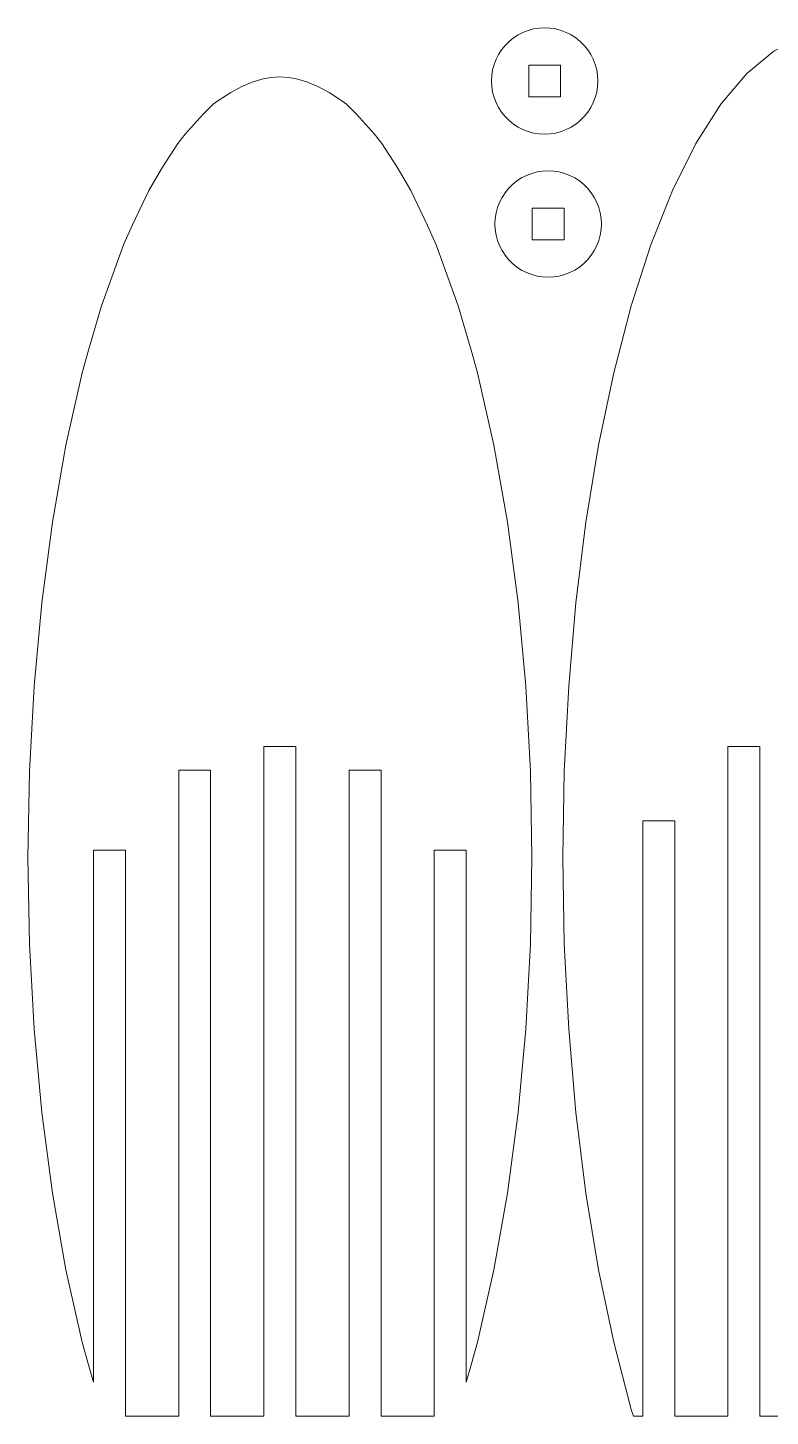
# Model space of a CAD drawing. Header units: centimetres. Extents: x -16.3 to 16.3, y -13.3 to 13.3.
# Drawn here: x -9.5 to -2.53, y -13.27 to -0.22 of the extents above; entities that cross this region are included whole.
import ezdxf

# ---------------------------------------------------------------- set-up
doc = ezdxf.new("R2010")
doc.units = ezdxf.units.CM
doc.header["$MEASUREMENT"] = 0
doc.layers.add('Camada 1', color=7, linetype='Continuous')

msp = doc.modelspace()

# ---------------------------------------------------------------- linework, layer by layer
at = {"layer": 'Camada 1', "lineweight": 5}
for points, knots in [([(-4.14464, -0.72378), (-4.14464, -0.72378), (-4.14739, -0.77602), (-4.14739, -0.77602), (-4.14739, -0.77602), (-4.14739, -0.77602), (-4.15558, -0.82774), (-4.15558, -0.82774), (-4.15558, -0.82774), (-4.15558, -0.82774), (-4.16912, -0.87829), (-4.16912, -0.87829), (-4.16912, -0.87829), (-4.16912, -0.87829), (-4.18789, -0.92715), (-4.18789, -0.92715), (-4.18789, -0.92715), (-4.18789, -0.92715), (-4.21163, -0.97376), (-4.21163, -0.97376), (-4.21163, -0.97376), (-4.21163, -0.97376), (-4.24014, -1.01768), (-4.24014, -1.01768), (-4.24014, -1.01768), (-4.24014, -1.01768), (-4.27309, -1.05835), (-4.27309, -1.05835), (-4.27309, -1.05835), (-4.27309, -1.05835), (-4.31009, -1.09536), (-4.31009, -1.09536), (-4.31009, -1.09536), (-4.31009, -1.09536), (-4.35077, -1.12827), (-4.35077, -1.12827), (-4.35077, -1.12827), (-4.35077, -1.12827), (-4.39465, -1.15678), (-4.39465, -1.15678), (-4.39465, -1.15678), (-4.39465, -1.15678), (-4.44129, -1.18055), (-4.44129, -1.18055), (-4.44129, -1.18055), (-4.44129, -1.18055), (-4.49015, -1.19929), (-4.49015, -1.19929), (-4.49015, -1.19929), (-4.49015, -1.19929), (-4.5407, -1.21283), (-4.5407, -1.21283), (-4.5407, -1.21283), (-4.5407, -1.21283), (-4.59239, -1.22102), (-4.59239, -1.22102), (-4.59239, -1.22102), (-4.59239, -1.22102), (-4.64467, -1.22377), (-4.64467, -1.22377), (-4.64467, -1.22377), (-4.64467, -1.22377), (-4.69691, -1.22102), (-4.69691, -1.22102), (-4.69691, -1.22102), (-4.69691, -1.22102), (-4.7486, -1.21283), (-4.7486, -1.21283), (-4.7486, -1.21283), (-4.7486, -1.21283), (-4.79915, -1.19929), (-4.79915, -1.19929), (-4.79915, -1.19929), (-4.79915, -1.19929), (-4.84801, -1.18055), (-4.84801, -1.18055), (-4.84801, -1.18055), (-4.84801, -1.18055), (-4.89465, -1.15678), (-4.89465, -1.15678), (-4.89465, -1.15678), (-4.89465, -1.15678), (-4.93853, -1.12827), (-4.93853, -1.12827), (-4.93853, -1.12827), (-4.93853, -1.12827), (-4.97921, -1.09536), (-4.97921, -1.09536), (-4.97921, -1.09536), (-4.97921, -1.09536), (-5.01621, -1.05835), (-5.01621, -1.05835), (-5.01621, -1.05835), (-5.01621, -1.05835), (-5.04916, -1.01768), (-5.04916, -1.01768), (-5.04916, -1.01768), (-5.04916, -1.01768), (-5.07767, -0.97376), (-5.07767, -0.97376), (-5.07767, -0.97376), (-5.07767, -0.97376), (-5.10144, -0.92715), (-5.10144, -0.92715), (-5.10144, -0.92715), (-5.10144, -0.92715), (-5.12018, -0.87829), (-5.12018, -0.87829), (-5.12018, -0.87829), (-5.12018, -0.87829), (-5.13372, -0.82774), (-5.13372, -0.82774), (-5.13372, -0.82774), (-5.13372, -0.82774), (-5.14191, -0.77602), (-5.14191, -0.77602), (-5.14191, -0.77602), (-5.14191, -0.77602), (-5.14466, -0.72378), (-5.14466, -0.72378), (-5.14466, -0.72378), (-5.14466, -0.72378), (-5.14191, -0.6715), (-5.14191, -0.6715), (-5.14191, -0.6715), (-5.14191, -0.6715), (-5.13372, -0.61981), (-5.13372, -0.61981), (-5.13372, -0.61981), (-5.13372, -0.61981), (-5.12018, -0.56926), (-5.12018, -0.56926), (-5.12018, -0.56926), (-5.12018, -0.56926), (-5.10144, -0.5204), (-5.10144, -0.5204), (-5.10144, -0.5204), (-5.10144, -0.5204), (-5.07767, -0.47376), (-5.07767, -0.47376), (-5.07767, -0.47376), (-5.07767, -0.47376), (-5.04916, -0.42988), (-5.04916, -0.42988), (-5.04916, -0.42988), (-5.04916, -0.42988), (-5.01621, -0.3892), (-5.01621, -0.3892), (-5.01621, -0.3892), (-5.01621, -0.3892), (-4.97921, -0.3522), (-4.97921, -0.3522), (-4.97921, -0.3522), (-4.97921, -0.3522), (-4.93853, -0.31928), (-4.93853, -0.31928), (-4.93853, -0.31928), (-4.93853, -0.31928), (-4.89465, -0.29074), (-4.89465, -0.29074), (-4.89465, -0.29074), (-4.89465, -0.29074), (-4.84801, -0.267), (-4.84801, -0.267), (-4.84801, -0.267), (-4.84801, -0.267), (-4.79915, -0.24823), (-4.79915, -0.24823), (-4.79915, -0.24823), (-4.79915, -0.24823), (-4.7486, -0.23469), (-4.7486, -0.23469), (-4.7486, -0.23469), (-4.7486, -0.23469), (-4.69691, -0.2265), (-4.69691, -0.2265), (-4.69691, -0.2265), (-4.69691, -0.2265), (-4.64467, -0.22379), (-4.64467, -0.22379), (-4.64467, -0.22379), (-4.64467, -0.22379), (-4.59239, -0.2265), (-4.59239, -0.2265), (-4.59239, -0.2265), (-4.59239, -0.2265), (-4.5407, -0.23469), (-4.5407, -0.23469), (-4.5407, -0.23469), (-4.5407, -0.23469), (-4.49015, -0.24823), (-4.49015, -0.24823), (-4.49015, -0.24823), (-4.49015, -0.24823), (-4.44129, -0.267), (-4.44129, -0.267), (-4.44129, -0.267), (-4.44129, -0.267), (-4.39465, -0.29074), (-4.39465, -0.29074), (-4.39465, -0.29074), (-4.39465, -0.29074), (-4.35077, -0.31928), (-4.35077, -0.31928), (-4.35077, -0.31928), (-4.35077, -0.31928), (-4.31009, -0.3522), (-4.31009, -0.3522), (-4.31009, -0.3522), (-4.31009, -0.3522), (-4.27309, -0.3892), (-4.27309, -0.3892), (-4.27309, -0.3892), (-4.27309, -0.3892), (-4.24014, -0.42988), (-4.24014, -0.42988), (-4.24014, -0.42988), (-4.24014, -0.42988), (-4.21163, -0.47376), (-4.21163, -0.47376), (-4.21163, -0.47376), (-4.21163, -0.47376), (-4.18789, -0.5204), (-4.18789, -0.5204), (-4.18789, -0.5204), (-4.18789, -0.5204), (-4.16912, -0.56926), (-4.16912, -0.56926), (-4.16912, -0.56926), (-4.16912, -0.56926), (-4.15558, -0.61981), (-4.15558, -0.61981), (-4.15558, -0.61981), (-4.15558, -0.61981), (-4.14739, -0.6715), (-4.14739, -0.6715), (-4.14739, -0.6715), (-4.14739, -0.6715), (-4.14464, -0.72378), (-4.14464, -0.72378)], [0, 0, 0, 0, 0.01666667, 0.01666667, 0.01666667, 0.01666667, 0.03333333, 0.03333333, 0.03333333, 0.03333333, 0.05, 0.05, 0.05, 0.05, 0.06666667, 0.06666667, 0.06666667, 0.06666667, 0.08333333, 0.08333333, 0.08333333, 0.08333333, 0.1, 0.1, 0.1, 0.1, 0.11666667, 0.11666667, 0.11666667, 0.11666667, 0.13333333, 0.13333333, 0.13333333, 0.13333333, 0.15, 0.15, 0.15, 0.15, 0.16666667, 0.16666667, 0.16666667, 0.16666667, 0.18333333, 0.18333333, 0.18333333, 0.18333333, 0.2, 0.2, 0.2, 0.2, 0.21666667, 0.21666667, 0.21666667, 0.21666667, 0.23333333, 0.23333333, 0.23333333, 0.23333333, 0.25, 0.25, 0.25, 0.25, 0.26666667, 0.26666667, 0.26666667, 0.26666667, 0.28333333, 0.28333333, 0.28333333, 0.28333333, 0.3, 0.3, 0.3, 0.3, 0.31666667, 0.31666667, 0.31666667, 0.31666667, 0.33333333, 0.33333333, 0.33333333, 0.33333333, 0.35, 0.35, 0.35, 0.35, 0.36666667, 0.36666667, 0.36666667, 0.36666667, 0.38333333, 0.38333333, 0.38333333, 0.38333333, 0.4, 0.4, 0.4, 0.4, 0.41666667, 0.41666667, 0.41666667, 0.41666667, 0.43333333, 0.43333333, 0.43333333, 0.43333333, 0.45, 0.45, 0.45, 0.45, 0.46666667, 0.46666667, 0.46666667, 0.46666667, 0.48333333, 0.48333333, 0.48333333, 0.48333333, 0.5, 0.5, 0.5, 0.5, 0.51666667, 0.51666667, 0.51666667, 0.51666667, 0.53333333, 0.53333333, 0.53333333, 0.53333333, 0.55, 0.55, 0.55, 0.55, 0.56666667, 0.56666667, 0.56666667, 0.56666667, 0.58333333, 0.58333333, 0.58333333, 0.58333333, 0.6, 0.6, 0.6, 0.6, 0.61666667, 0.61666667, 0.61666667, 0.61666667, 0.63333333, 0.63333333, 0.63333333, 0.63333333, 0.65, 0.65, 0.65, 0.65, 0.66666667, 0.66666667, 0.66666667, 0.66666667, 0.68333333, 0.68333333, 0.68333333, 0.68333333, 0.7, 0.7, 0.7, 0.7, 0.71666667, 0.71666667, 0.71666667, 0.71666667, 0.73333333, 0.73333333, 0.73333333, 0.73333333, 0.75, 0.75, 0.75, 0.75, 0.76666667, 0.76666667, 0.76666667, 0.76666667, 0.78333333, 0.78333333, 0.78333333, 0.78333333, 0.8, 0.8, 0.8, 0.8, 0.81666667, 0.81666667, 0.81666667, 0.81666667, 0.83333333, 0.83333333, 0.83333333, 0.83333333, 0.85, 0.85, 0.85, 0.85, 0.86666667, 0.86666667, 0.86666667, 0.86666667, 0.88333333, 0.88333333, 0.88333333, 0.88333333, 0.9, 0.9, 0.9, 0.9, 0.91666667, 0.91666667, 0.91666667, 0.91666667, 0.93333333, 0.93333333, 0.93333333, 0.93333333, 0.95, 0.95, 0.95, 0.95, 0.96666667, 0.96666667, 0.96666667, 0.96666667, 0.98333333, 0.98333333, 0.98333333, 0.98333333, 1, 1, 1, 1]), ([(0.45301, -10.39437), (0.45301, -10.39437), (0.40394, -10.41765), (0.40394, -10.41765), (0.40394, -10.41765), (0.40394, -10.41765), (0.31017, -11.175), (0.31017, -11.175), (0.31017, -11.175), (0.31017, -11.175), (0.19135, -11.89777), (0.19135, -11.89777), (0.19135, -11.89777), (0.19135, -11.89777), (0.04883, -12.57813), (0.04883, -12.57813), (0.04883, -12.57813), (0.04883, -12.57813), (-0.11585, -13.20855), (-0.11585, -13.20855), (-0.11585, -13.20855), (-0.11585, -13.20855), (-0.13656, -13.27279), (-0.13656, -13.27279), (-0.13656, -13.27279), (-0.13656, -13.27279), (-0.22369, -13.27279), (-0.22369, -13.27279), (-0.22369, -13.27279), (-0.22369, -13.27279), (-0.22369, -7.67668), (-0.22369, -7.67668), (-0.22369, -7.67668), (-0.22369, -7.67668), (-0.52369, -7.67668), (-0.52369, -7.67668), (-0.52369, -7.67668), (-0.52369, -7.67668), (-0.52369, -13.27279), (-0.52369, -13.27279), (-0.52369, -13.27279), (-0.52369, -13.27279), (-1.02369, -13.27279), (-1.02369, -13.27279), (-1.02369, -13.27279), (-1.02369, -13.27279), (-1.02369, -6.97877), (-1.02369, -6.97877), (-1.02369, -6.97877), (-1.02369, -6.97877), (-1.32369, -6.97877), (-1.32369, -6.97877), (-1.32369, -6.97877), (-1.32369, -6.97877), (-1.32369, -13.27279), (-1.32369, -13.27279), (-1.32369, -13.27279), (-1.32369, -13.27279), (-1.82372, -13.27279), (-1.82372, -13.27279), (-1.82372, -13.27279), (-1.82372, -13.27279), (-1.82372, -6.79402), (-1.82372, -6.79402), (-1.82372, -6.79402), (-1.82372, -6.79402), (-2.12368, -6.79402), (-2.12368, -6.79402), (-2.12368, -6.79402), (-2.12368, -6.79402), (-2.12368, -13.27279), (-2.12368, -13.27279), (-2.12368, -13.27279), (-2.12368, -13.27279), (-2.62371, -13.27279), (-2.62371, -13.27279), (-2.62371, -13.27279), (-2.62371, -13.27279), (-2.62371, -6.97877), (-2.62371, -6.97877), (-2.62371, -6.97877), (-2.62371, -6.97877), (-2.92371, -6.97877), (-2.92371, -6.97877), (-2.92371, -6.97877), (-2.92371, -6.97877), (-2.92371, -13.27279), (-2.92371, -13.27279), (-2.92371, -13.27279), (-2.92371, -13.27279), (-3.4237, -13.27279), (-3.4237, -13.27279), (-3.4237, -13.27279), (-3.4237, -13.27279), (-3.4237, -7.67668), (-3.4237, -7.67668), (-3.4237, -7.67668), (-3.4237, -7.67668), (-3.72371, -7.67668), (-3.72371, -7.67668), (-3.72371, -7.67668), (-3.72371, -7.67668), (-3.72371, -13.27279), (-3.72371, -13.27279), (-3.72371, -13.27279), (-3.72371, -13.27279), (-3.81084, -13.27279), (-3.81084, -13.27279), (-3.81084, -13.27279), (-3.81084, -13.27279), (-3.83155, -13.20855), (-3.83155, -13.20855), (-3.83155, -13.20855), (-3.83155, -13.20855), (-3.99623, -12.57813), (-3.99623, -12.57813), (-3.99623, -12.57813), (-3.99623, -12.57813), (-4.13875, -11.89777), (-4.13875, -11.89777), (-4.13875, -11.89777), (-4.13875, -11.89777), (-4.25756, -11.175), (-4.25756, -11.175), (-4.25756, -11.175), (-4.25756, -11.175), (-4.35133, -10.41765), (-4.35133, -10.41765), (-4.35133, -10.41765), (-4.35133, -10.41765), (-4.41907, -9.6341), (-4.41907, -9.6341), (-4.41907, -9.6341), (-4.41907, -9.6341), (-4.45999, -8.83287), (-4.45999, -8.83287), (-4.45999, -8.83287), (-4.45999, -8.83287), (-4.47371, -8.02279), (-4.47371, -8.02279), (-4.47371, -8.02279), (-4.47371, -8.02279), (-4.45999, -7.2127), (-4.45999, -7.2127), (-4.45999, -7.2127), (-4.45999, -7.2127), (-4.41907, -6.41147), (-4.41907, -6.41147), (-4.41907, -6.41147), (-4.41907, -6.41147), (-4.35133, -5.62788), (-4.35133, -5.62788), (-4.35133, -5.62788), (-4.35133, -5.62788), (-4.25756, -4.87057), (-4.25756, -4.87057), (-4.25756, -4.87057), (-4.25756, -4.87057), (-4.13875, -4.14777), (-4.13875, -4.14777), (-4.13875, -4.14777), (-4.13875, -4.14777), (-3.99623, -3.46744), (-3.99623, -3.46744), (-3.99623, -3.46744), (-3.99623, -3.46744), (-3.83155, -2.83702), (-3.83155, -2.83702), (-3.83155, -2.83702), (-3.83155, -2.83702), (-3.64652, -2.26341), (-3.64652, -2.26341), (-3.64652, -2.26341), (-3.64652, -2.26341), (-3.44318, -1.7529), (-3.44318, -1.7529), (-3.44318, -1.7529), (-3.44318, -1.7529), (-3.22371, -1.31108), (-3.22371, -1.31108), (-3.22371, -1.31108), (-3.22371, -1.31108), (-2.99053, -0.94282), (-2.99053, -0.94282), (-2.99053, -0.94282), (-2.99053, -0.94282), (-2.74623, -0.65209), (-2.74623, -0.65209), (-2.74623, -0.65209), (-2.74623, -0.65209), (-2.49346, -0.44212), (-2.49346, -0.44212), (-2.49346, -0.44212), (-2.49346, -0.44212), (-2.23502, -0.31523), (-2.23502, -0.31523), (-2.23502, -0.31523), (-2.23502, -0.31523), (-2.00843, -0.27843), (-2.00843, -0.27843), (-2.00843, -0.27843), (-2.00843, -0.27843), (-1.77584, -0.27279), (-1.77584, -0.27279), (-1.77584, -0.27279), (-1.77584, -0.27279), (-1.3801, -0.28182), (-1.3801, -0.28182), (-1.3801, -0.28182), (-1.3801, -0.28182), (-0.98862, -0.30937), (-0.98862, -0.30937), (-0.98862, -0.30937), (-0.98862, -0.30937), (-0.60568, -0.35512), (-0.60568, -0.35512), (-0.60568, -0.35512), (-0.60568, -0.35512), (-0.23551, -0.41859), (-0.23551, -0.41859), (-0.23551, -0.41859), (-0.23551, -0.41859), (0.11783, -0.49913), (0.11783, -0.49913), (0.11783, -0.49913), (0.11783, -0.49913), (0.45054, -0.59575), (0.45054, -0.59575), (0.45054, -0.59575), (0.45054, -0.59575), (0.7589, -0.70751), (0.7589, -0.70751), (0.7589, -0.70751), (0.7589, -0.70751), (1.03953, -0.8331), (1.03953, -0.8331), (1.03953, -0.8331), (1.03953, -0.8331), (1.28941, -0.97118), (1.28941, -0.97118), (1.28941, -0.97118), (1.28941, -0.97118), (1.50577, -1.12023), (1.50577, -1.12023), (1.50577, -1.12023), (1.50577, -1.12023), (1.68625, -1.27859), (1.68625, -1.27859), (1.68625, -1.27859), (1.68625, -1.27859), (1.82884, -1.44457), (1.82884, -1.44457), (1.82884, -1.44457), (1.82884, -1.44457), (1.93203, -1.61634), (1.93203, -1.61634), (1.93203, -1.61634), (1.93203, -1.61634), (1.99465, -1.79202), (1.99465, -1.79202), (1.99465, -1.79202), (1.99465, -1.79202), (2.01602, -1.96965), (2.01602, -1.96965), (2.01602, -1.96965), (2.01602, -1.96965), (1.99592, -2.14731), (1.99592, -2.14731), (1.99592, -2.14731), (1.99592, -2.14731), (1.93457, -2.32306), (1.93457, -2.32306), (1.93457, -2.32306), (1.93457, -2.32306), (1.83261, -2.495), (1.83261, -2.495), (1.83261, -2.495), (1.83261, -2.495), (1.69119, -2.66116), (1.69119, -2.66116), (1.69119, -2.66116), (1.69119, -2.66116), (1.51187, -2.81981), (1.51187, -2.81981), (1.51187, -2.81981), (1.51187, -2.81981), (1.29657, -2.96917), (1.29657, -2.96917), (1.29657, -2.96917), (1.29657, -2.96917), (1.04768, -3.1076), (1.04768, -3.1076), (1.04768, -3.1076), (1.04768, -3.1076), (0.76793, -3.23362), (0.76793, -3.23362), (0.76793, -3.23362), (0.76793, -3.23362), (0.46038, -3.3458), (0.46038, -3.3458), (0.46038, -3.3458), (0.46038, -3.3458), (0.12842, -3.44292), (0.12842, -3.44292), (0.12842, -3.44292), (0.12842, -3.44292), (0.04731, -3.46155), (0.04731, -3.46155), (0.04731, -3.46155), (0.04731, -3.46155), (0.04883, -3.46744), (0.04883, -3.46744), (0.04883, -3.46744), (0.04883, -3.46744), (0.19135, -4.14777), (0.19135, -4.14777), (0.19135, -4.14777), (0.19135, -4.14777), (0.31017, -4.87057), (0.31017, -4.87057), (0.31017, -4.87057), (0.31017, -4.87057), (0.40394, -5.62788), (0.40394, -5.62788), (0.40394, -5.62788), (0.40394, -5.62788), (0.47167, -6.41147), (0.47167, -6.41147), (0.47167, -6.41147), (0.47167, -6.41147), (0.51259, -7.2127), (0.51259, -7.2127), (0.51259, -7.2127), (0.51259, -7.2127), (0.51316, -7.24533), (0.51316, -7.24533), (0.51316, -7.24533), (0.51316, -7.24533), (0.6579, -7.33399), (0.6579, -7.33399), (0.6579, -7.33399), (0.6579, -7.33399), (0.85052, -7.47965), (0.85052, -7.47965), (0.85052, -7.47965), (0.85052, -7.47965), (1.022, -7.63981), (1.022, -7.63981), (1.022, -7.63981), (1.022, -7.63981), (1.17052, -7.81271), (1.17052, -7.81271), (1.17052, -7.81271), (1.17052, -7.81271), (1.29438, -7.99643), (1.29438, -7.99643), (1.29438, -7.99643), (1.29438, -7.99643), (1.39224, -8.18898), (1.39224, -8.18898), (1.39224, -8.18898), (1.39224, -8.18898), (1.46308, -8.38823), (1.46308, -8.38823), (1.46308, -8.38823), (1.46308, -8.38823), (1.50605, -8.59199), (1.50605, -8.59199), (1.50605, -8.59199), (1.50605, -8.59199), (1.52072, -8.79805), (1.52072, -8.79805), (1.52072, -8.79805), (1.52072, -8.79805), (1.50693, -9.00418), (1.50693, -9.00418), (1.50693, -9.00418), (1.50693, -9.00418), (1.46481, -9.20805), (1.46481, -9.20805), (1.46481, -9.20805), (1.46481, -9.20805), (1.39485, -9.40747), (1.39485, -9.40747), (1.39485, -9.40747), (1.39485, -9.40747), (1.29777, -9.60023), (1.29777, -9.60023), (1.29777, -9.60023), (1.29777, -9.60023), (1.17468, -9.78428), (1.17468, -9.78428), (1.17468, -9.78428), (1.17468, -9.78428), (1.02694, -9.95752), (1.02694, -9.95752), (1.02694, -9.95752), (1.02694, -9.95752), (0.85613, -10.11811), (0.85613, -10.11811), (0.85613, -10.11811), (0.85613, -10.11811), (0.66411, -10.26426), (0.66411, -10.26426), (0.66411, -10.26426), (0.66411, -10.26426), (0.45301, -10.39437), (0.45301, -10.39437)], [0, 0, 0, 0, 0.00980392, 0.00980392, 0.00980392, 0.00980392, 0.01960784, 0.01960784, 0.01960784, 0.01960784, 0.02941176, 0.02941176, 0.02941176, 0.02941176, 0.03921569, 0.03921569, 0.03921569, 0.03921569, 0.04901961, 0.04901961, 0.04901961, 0.04901961, 0.05882353, 0.05882353, 0.05882353, 0.05882353, 0.06862745, 0.06862745, 0.06862745, 0.06862745, 0.07843137, 0.07843137, 0.07843137, 0.07843137, 0.08823529, 0.08823529, 0.08823529, 0.08823529, 0.09803922, 0.09803922, 0.09803922, 0.09803922, 0.10784314, 0.10784314, 0.10784314, 0.10784314, 0.11764706, 0.11764706, 0.11764706, 0.11764706, 0.12745098, 0.12745098, 0.12745098, 0.12745098, 0.1372549, 0.1372549, 0.1372549, 0.1372549, 0.14705882, 0.14705882, 0.14705882, 0.14705882, 0.15686275, 0.15686275, 0.15686275, 0.15686275, 0.16666667, 0.16666667, 0.16666667, 0.16666667, 0.17647059, 0.17647059, 0.17647059, 0.17647059, 0.18627451, 0.18627451, 0.18627451, 0.18627451, 0.19607843, 0.19607843, 0.19607843, 0.19607843, 0.20588235, 0.20588235, 0.20588235, 0.20588235, 0.21568627, 0.21568627, 0.21568627, 0.21568627, 0.2254902, 0.2254902, 0.2254902, 0.2254902, 0.23529412, 0.23529412, 0.23529412, 0.23529412, 0.24509804, 0.24509804, 0.24509804, 0.24509804, 0.25490196, 0.25490196, 0.25490196, 0.25490196, 0.26470588, 0.26470588, 0.26470588, 0.26470588, 0.2745098, 0.2745098, 0.2745098, 0.2745098, 0.28431373, 0.28431373, 0.28431373, 0.28431373, 0.29411765, 0.29411765, 0.29411765, 0.29411765, 0.30392157, 0.30392157, 0.30392157, 0.30392157, 0.31372549, 0.31372549, 0.31372549, 0.31372549, 0.32352941, 0.32352941, 0.32352941, 0.32352941, 0.33333333, 0.33333333, 0.33333333, 0.33333333, 0.34313725, 0.34313725, 0.34313725, 0.34313725, 0.35294118, 0.35294118, 0.35294118, 0.35294118, 0.3627451, 0.3627451, 0.3627451, 0.3627451, 0.37254902, 0.37254902, 0.37254902, 0.37254902, 0.38235294, 0.38235294, 0.38235294, 0.38235294, 0.39215686, 0.39215686, 0.39215686, 0.39215686, 0.40196078, 0.40196078, 0.40196078, 0.40196078, 0.41176471, 0.41176471, 0.41176471, 0.41176471, 0.42156863, 0.42156863, 0.42156863, 0.42156863, 0.43137255, 0.43137255, 0.43137255, 0.43137255, 0.44117647, 0.44117647, 0.44117647, 0.44117647, 0.45098039, 0.45098039, 0.45098039, 0.45098039, 0.46078431, 0.46078431, 0.46078431, 0.46078431, 0.47058824, 0.47058824, 0.47058824, 0.47058824, 0.48039216, 0.48039216, 0.48039216, 0.48039216, 0.49019608, 0.49019608, 0.49019608, 0.49019608, 0.5, 0.5, 0.5, 0.5, 0.50980392, 0.50980392, 0.50980392, 0.50980392, 0.51960784, 0.51960784, 0.51960784, 0.51960784, 0.52941176, 0.52941176, 0.52941176, 0.52941176, 0.53921569, 0.53921569, 0.53921569, 0.53921569, 0.54901961, 0.54901961, 0.54901961, 0.54901961, 0.55882353, 0.55882353, 0.55882353, 0.55882353, 0.56862745, 0.56862745, 0.56862745, 0.56862745, 0.57843137, 0.57843137, 0.57843137, 0.57843137, 0.58823529, 0.58823529, 0.58823529, 0.58823529, 0.59803922, 0.59803922, 0.59803922, 0.59803922, 0.60784314, 0.60784314, 0.60784314, 0.60784314, 0.61764706, 0.61764706, 0.61764706, 0.61764706, 0.62745098, 0.62745098, 0.62745098, 0.62745098, 0.6372549, 0.6372549, 0.6372549, 0.6372549, 0.64705882, 0.64705882, 0.64705882, 0.64705882, 0.65686275, 0.65686275, 0.65686275, 0.65686275, 0.66666667, 0.66666667, 0.66666667, 0.66666667, 0.67647059, 0.67647059, 0.67647059, 0.67647059, 0.68627451, 0.68627451, 0.68627451, 0.68627451, 0.69607843, 0.69607843, 0.69607843, 0.69607843, 0.70588235, 0.70588235, 0.70588235, 0.70588235, 0.71568627, 0.71568627, 0.71568627, 0.71568627, 0.7254902, 0.7254902, 0.7254902, 0.7254902, 0.73529412, 0.73529412, 0.73529412, 0.73529412, 0.74509804, 0.74509804, 0.74509804, 0.74509804, 0.75490196, 0.75490196, 0.75490196, 0.75490196, 0.76470588, 0.76470588, 0.76470588, 0.76470588, 0.7745098, 0.7745098, 0.7745098, 0.7745098, 0.78431373, 0.78431373, 0.78431373, 0.78431373, 0.79411765, 0.79411765, 0.79411765, 0.79411765, 0.80392157, 0.80392157, 0.80392157, 0.80392157, 0.81372549, 0.81372549, 0.81372549, 0.81372549, 0.82352941, 0.82352941, 0.82352941, 0.82352941, 0.83333333, 0.83333333, 0.83333333, 0.83333333, 0.84313725, 0.84313725, 0.84313725, 0.84313725, 0.85294118, 0.85294118, 0.85294118, 0.85294118, 0.8627451, 0.8627451, 0.8627451, 0.8627451, 0.87254902, 0.87254902, 0.87254902, 0.87254902, 0.88235294, 0.88235294, 0.88235294, 0.88235294, 0.89215686, 0.89215686, 0.89215686, 0.89215686, 0.90196078, 0.90196078, 0.90196078, 0.90196078, 0.91176471, 0.91176471, 0.91176471, 0.91176471, 0.92156863, 0.92156863, 0.92156863, 0.92156863, 0.93137255, 0.93137255, 0.93137255, 0.93137255, 0.94117647, 0.94117647, 0.94117647, 0.94117647, 0.95098039, 0.95098039, 0.95098039, 0.95098039, 0.96078431, 0.96078431, 0.96078431, 0.96078431, 0.97058824, 0.97058824, 0.97058824, 0.97058824, 0.98039216, 0.98039216, 0.98039216, 0.98039216, 0.99019608, 0.99019608, 0.99019608, 0.99019608, 1, 1, 1, 1]), ([(-4.49467, -0.57378), (-4.49467, -0.57378), (-4.79467, -0.57378), (-4.79467, -0.57378), (-4.79467, -0.57378), (-4.79467, -0.57378), (-4.79467, -0.87378), (-4.79467, -0.87378), (-4.79467, -0.87378), (-4.79467, -0.87378), (-4.49467, -0.87378), (-4.49467, -0.87378), (-4.49467, -0.87378), (-4.49467, -0.87378), (-4.49467, -0.57378), (-4.49467, -0.57378)], [0, 0, 0, 0, 0.25, 0.25, 0.25, 0.25, 0.5, 0.5, 0.5, 0.5, 0.75, 0.75, 0.75, 0.75, 1, 1, 1, 1]), ([(-5.38081, -12.95116), (-5.38081, -12.95116), (-5.38081, -7.95167), (-5.38081, -7.95167), (-5.38081, -7.95167), (-5.38081, -7.95167), (-5.68081, -7.95167), (-5.68081, -7.95167), (-5.68081, -7.95167), (-5.68081, -7.95167), (-5.68081, -13.27279), (-5.68081, -13.27279), (-5.68081, -13.27279), (-5.68081, -13.27279), (-6.1808, -13.27279), (-6.1808, -13.27279), (-6.1808, -13.27279), (-6.1808, -13.27279), (-6.1808, -7.19947), (-6.1808, -7.19947), (-6.1808, -7.19947), (-6.1808, -7.19947), (-6.48081, -7.19947), (-6.48081, -7.19947), (-6.48081, -7.19947), (-6.48081, -7.19947), (-6.48081, -13.27279), (-6.48081, -13.27279), (-6.48081, -13.27279), (-6.48081, -13.27279), (-6.9808, -13.27279), (-6.9808, -13.27279), (-6.9808, -13.27279), (-6.9808, -13.27279), (-6.9808, -6.97877), (-6.9808, -6.97877), (-6.9808, -6.97877), (-6.9808, -6.97877), (-7.2808, -6.97877), (-7.2808, -6.97877), (-7.2808, -6.97877), (-7.2808, -6.97877), (-7.2808, -13.27279), (-7.2808, -13.27279), (-7.2808, -13.27279), (-7.2808, -13.27279), (-7.78079, -13.27279), (-7.78079, -13.27279), (-7.78079, -13.27279), (-7.78079, -13.27279), (-7.78079, -7.19947), (-7.78079, -7.19947), (-7.78079, -7.19947), (-7.78079, -7.19947), (-8.08079, -7.19947), (-8.08079, -7.19947), (-8.08079, -7.19947), (-8.08079, -7.19947), (-8.08079, -13.27279), (-8.08079, -13.27279), (-8.08079, -13.27279), (-8.08079, -13.27279), (-8.58079, -13.27279), (-8.58079, -13.27279), (-8.58079, -13.27279), (-8.58079, -13.27279), (-8.58079, -7.95167), (-8.58079, -7.95167), (-8.58079, -7.95167), (-8.58079, -7.95167), (-8.88079, -7.95167), (-8.88079, -7.95167), (-8.88079, -7.95167), (-8.88079, -7.95167), (-8.88079, -12.95116), (-8.88079, -12.95116), (-8.88079, -12.95116), (-8.88079, -12.95116), (-8.92764, -12.79121), (-8.92764, -12.79121), (-8.92764, -12.79121), (-8.92764, -12.79121), (-8.98719, -12.57813), (-8.98719, -12.57813), (-8.98719, -12.57813), (-8.98719, -12.57813), (-9.13962, -11.89777), (-9.13962, -11.89777), (-9.13962, -11.89777), (-9.13962, -11.89777), (-9.26669, -11.175), (-9.26669, -11.175), (-9.26669, -11.175), (-9.26669, -11.175), (-9.36702, -10.41765), (-9.36702, -10.41765), (-9.36702, -10.41765), (-9.36702, -10.41765), (-9.43945, -9.6341), (-9.43945, -9.6341), (-9.43945, -9.6341), (-9.43945, -9.6341), (-9.48326, -8.83287), (-9.48326, -8.83287), (-9.48326, -8.83287), (-9.48326, -8.83287), (-9.4979, -8.02279), (-9.4979, -8.02279), (-9.4979, -8.02279), (-9.4979, -8.02279), (-9.48326, -7.2127), (-9.48326, -7.2127), (-9.48326, -7.2127), (-9.48326, -7.2127), (-9.43945, -6.41147), (-9.43945, -6.41147), (-9.43945, -6.41147), (-9.43945, -6.41147), (-9.36702, -5.62788), (-9.36702, -5.62788), (-9.36702, -5.62788), (-9.36702, -5.62788), (-9.26669, -4.87057), (-9.26669, -4.87057), (-9.26669, -4.87057), (-9.26669, -4.87057), (-9.13962, -4.14777), (-9.13962, -4.14777), (-9.13962, -4.14777), (-9.13962, -4.14777), (-8.98719, -3.46744), (-8.98719, -3.46744), (-8.98719, -3.46744), (-8.98719, -3.46744), (-8.92764, -3.25432), (-8.92764, -3.25432), (-8.92764, -3.25432), (-8.92764, -3.25432), (-8.80543, -2.83702), (-8.80543, -2.83702), (-8.80543, -2.83702), (-8.80543, -2.83702), (-8.59807, -2.26341), (-8.59807, -2.26341), (-8.59807, -2.26341), (-8.59807, -2.26341), (-8.51644, -2.0806), (-8.51644, -2.0806), (-8.51644, -2.0806), (-8.51644, -2.0806), (-8.36101, -1.7529), (-8.36101, -1.7529), (-8.36101, -1.7529), (-8.36101, -1.7529), (-8.23189, -1.53464), (-8.23189, -1.53464), (-8.23189, -1.53464), (-8.23189, -1.53464), (-8.08923, -1.31108), (-8.08923, -1.31108), (-8.08923, -1.31108), (-8.08923, -1.31108), (-8.0193, -1.22515), (-8.0193, -1.22515), (-8.0193, -1.22515), (-8.0193, -1.22515), (-7.85114, -1.03704), (-7.85114, -1.03704), (-7.85114, -1.03704), (-7.85114, -1.03704), (-7.75645, -0.94282), (-7.75645, -0.94282), (-7.75645, -0.94282), (-7.75645, -0.94282), (-7.71204, -0.90952), (-7.71204, -0.90952), (-7.71204, -0.90952), (-7.71204, -0.90952), (-7.59269, -0.83205), (-7.59269, -0.83205), (-7.59269, -0.83205), (-7.59269, -0.83205), (-7.487, -0.77486), (-7.487, -0.77486), (-7.487, -0.77486), (-7.487, -0.77486), (-7.39073, -0.73376), (-7.39073, -0.73376), (-7.39073, -0.73376), (-7.39073, -0.73376), (-7.30084, -0.70603), (-7.30084, -0.70603), (-7.30084, -0.70603), (-7.30084, -0.70603), (-7.2149, -0.69002), (-7.2149, -0.69002), (-7.2149, -0.69002), (-7.2149, -0.69002), (-7.1308, -0.68476), (-7.1308, -0.68476), (-7.1308, -0.68476), (-7.1308, -0.68476), (-7.04673, -0.69002), (-7.04673, -0.69002), (-7.04673, -0.69002), (-7.04673, -0.69002), (-6.96076, -0.70603), (-6.96076, -0.70603), (-6.96076, -0.70603), (-6.96076, -0.70603), (-6.87087, -0.73376), (-6.87087, -0.73376), (-6.87087, -0.73376), (-6.87087, -0.73376), (-6.77463, -0.77486), (-6.77463, -0.77486), (-6.77463, -0.77486), (-6.77463, -0.77486), (-6.66891, -0.83205), (-6.66891, -0.83205), (-6.66891, -0.83205), (-6.66891, -0.83205), (-6.54956, -0.90952), (-6.54956, -0.90952), (-6.54956, -0.90952), (-6.54956, -0.90952), (-6.50515, -0.94282), (-6.50515, -0.94282), (-6.50515, -0.94282), (-6.50515, -0.94282), (-6.41046, -1.03704), (-6.41046, -1.03704), (-6.41046, -1.03704), (-6.41046, -1.03704), (-6.24233, -1.22515), (-6.24233, -1.22515), (-6.24233, -1.22515), (-6.24233, -1.22515), (-6.17237, -1.31108), (-6.17237, -1.31108), (-6.17237, -1.31108), (-6.17237, -1.31108), (-6.02971, -1.53464), (-6.02971, -1.53464), (-6.02971, -1.53464), (-6.02971, -1.53464), (-5.90059, -1.7529), (-5.90059, -1.7529), (-5.90059, -1.7529), (-5.90059, -1.7529), (-5.74516, -2.0806), (-5.74516, -2.0806), (-5.74516, -2.0806), (-5.74516, -2.0806), (-5.66353, -2.26341), (-5.66353, -2.26341), (-5.66353, -2.26341), (-5.66353, -2.26341), (-5.45616, -2.83702), (-5.45616, -2.83702), (-5.45616, -2.83702), (-5.45616, -2.83702), (-5.33396, -3.25432), (-5.33396, -3.25432), (-5.33396, -3.25432), (-5.33396, -3.25432), (-5.27441, -3.46744), (-5.27441, -3.46744), (-5.27441, -3.46744), (-5.27441, -3.46744), (-5.12198, -4.14777), (-5.12198, -4.14777), (-5.12198, -4.14777), (-5.12198, -4.14777), (-4.99491, -4.87057), (-4.99491, -4.87057), (-4.99491, -4.87057), (-4.99491, -4.87057), (-4.89458, -5.62788), (-4.89458, -5.62788), (-4.89458, -5.62788), (-4.89458, -5.62788), (-4.82215, -6.41147), (-4.82215, -6.41147), (-4.82215, -6.41147), (-4.82215, -6.41147), (-4.77834, -7.2127), (-4.77834, -7.2127), (-4.77834, -7.2127), (-4.77834, -7.2127), (-4.7637, -8.02279), (-4.7637, -8.02279), (-4.7637, -8.02279), (-4.7637, -8.02279), (-4.77834, -8.83287), (-4.77834, -8.83287), (-4.77834, -8.83287), (-4.77834, -8.83287), (-4.82215, -9.6341), (-4.82215, -9.6341), (-4.82215, -9.6341), (-4.82215, -9.6341), (-4.89458, -10.41765), (-4.89458, -10.41765), (-4.89458, -10.41765), (-4.89458, -10.41765), (-4.99491, -11.175), (-4.99491, -11.175), (-4.99491, -11.175), (-4.99491, -11.175), (-5.12198, -11.89777), (-5.12198, -11.89777), (-5.12198, -11.89777), (-5.12198, -11.89777), (-5.27441, -12.57813), (-5.27441, -12.57813), (-5.27441, -12.57813), (-5.27441, -12.57813), (-5.33396, -12.79121), (-5.33396, -12.79121), (-5.33396, -12.79121), (-5.33396, -12.79121), (-5.38081, -12.95116), (-5.38081, -12.95116)], [0, 0, 0, 0, 0.01234568, 0.01234568, 0.01234568, 0.01234568, 0.02469136, 0.02469136, 0.02469136, 0.02469136, 0.03703704, 0.03703704, 0.03703704, 0.03703704, 0.04938272, 0.04938272, 0.04938272, 0.04938272, 0.0617284, 0.0617284, 0.0617284, 0.0617284, 0.07407407, 0.07407407, 0.07407407, 0.07407407, 0.08641975, 0.08641975, 0.08641975, 0.08641975, 0.09876543, 0.09876543, 0.09876543, 0.09876543, 0.11111111, 0.11111111, 0.11111111, 0.11111111, 0.12345679, 0.12345679, 0.12345679, 0.12345679, 0.13580247, 0.13580247, 0.13580247, 0.13580247, 0.14814815, 0.14814815, 0.14814815, 0.14814815, 0.16049383, 0.16049383, 0.16049383, 0.16049383, 0.17283951, 0.17283951, 0.17283951, 0.17283951, 0.18518519, 0.18518519, 0.18518519, 0.18518519, 0.19753086, 0.19753086, 0.19753086, 0.19753086, 0.20987654, 0.20987654, 0.20987654, 0.20987654, 0.22222222, 0.22222222, 0.22222222, 0.22222222, 0.2345679, 0.2345679, 0.2345679, 0.2345679, 0.24691358, 0.24691358, 0.24691358, 0.24691358, 0.25925926, 0.25925926, 0.25925926, 0.25925926, 0.27160494, 0.27160494, 0.27160494, 0.27160494, 0.28395062, 0.28395062, 0.28395062, 0.28395062, 0.2962963, 0.2962963, 0.2962963, 0.2962963, 0.30864198, 0.30864198, 0.30864198, 0.30864198, 0.32098765, 0.32098765, 0.32098765, 0.32098765, 0.33333333, 0.33333333, 0.33333333, 0.33333333, 0.34567901, 0.34567901, 0.34567901, 0.34567901, 0.35802469, 0.35802469, 0.35802469, 0.35802469, 0.37037037, 0.37037037, 0.37037037, 0.37037037, 0.38271605, 0.38271605, 0.38271605, 0.38271605, 0.39506173, 0.39506173, 0.39506173, 0.39506173, 0.40740741, 0.40740741, 0.40740741, 0.40740741, 0.41975309, 0.41975309, 0.41975309, 0.41975309, 0.43209877, 0.43209877, 0.43209877, 0.43209877, 0.44444444, 0.44444444, 0.44444444, 0.44444444, 0.45679012, 0.45679012, 0.45679012, 0.45679012, 0.4691358, 0.4691358, 0.4691358, 0.4691358, 0.48148148, 0.48148148, 0.48148148, 0.48148148, 0.49382716, 0.49382716, 0.49382716, 0.49382716, 0.50617284, 0.50617284, 0.50617284, 0.50617284, 0.51851852, 0.51851852, 0.51851852, 0.51851852, 0.5308642, 0.5308642, 0.5308642, 0.5308642, 0.54320988, 0.54320988, 0.54320988, 0.54320988, 0.55555556, 0.55555556, 0.55555556, 0.55555556, 0.56790123, 0.56790123, 0.56790123, 0.56790123, 0.58024691, 0.58024691, 0.58024691, 0.58024691, 0.59259259, 0.59259259, 0.59259259, 0.59259259, 0.60493827, 0.60493827, 0.60493827, 0.60493827, 0.61728395, 0.61728395, 0.61728395, 0.61728395, 0.62962963, 0.62962963, 0.62962963, 0.62962963, 0.64197531, 0.64197531, 0.64197531, 0.64197531, 0.65432099, 0.65432099, 0.65432099, 0.65432099, 0.66666667, 0.66666667, 0.66666667, 0.66666667, 0.67901235, 0.67901235, 0.67901235, 0.67901235, 0.69135802, 0.69135802, 0.69135802, 0.69135802, 0.7037037, 0.7037037, 0.7037037, 0.7037037, 0.71604938, 0.71604938, 0.71604938, 0.71604938, 0.72839506, 0.72839506, 0.72839506, 0.72839506, 0.74074074, 0.74074074, 0.74074074, 0.74074074, 0.75308642, 0.75308642, 0.75308642, 0.75308642, 0.7654321, 0.7654321, 0.7654321, 0.7654321, 0.77777778, 0.77777778, 0.77777778, 0.77777778, 0.79012346, 0.79012346, 0.79012346, 0.79012346, 0.80246914, 0.80246914, 0.80246914, 0.80246914, 0.81481481, 0.81481481, 0.81481481, 0.81481481, 0.82716049, 0.82716049, 0.82716049, 0.82716049, 0.83950617, 0.83950617, 0.83950617, 0.83950617, 0.85185185, 0.85185185, 0.85185185, 0.85185185, 0.86419753, 0.86419753, 0.86419753, 0.86419753, 0.87654321, 0.87654321, 0.87654321, 0.87654321, 0.88888889, 0.88888889, 0.88888889, 0.88888889, 0.90123457, 0.90123457, 0.90123457, 0.90123457, 0.91358025, 0.91358025, 0.91358025, 0.91358025, 0.92592593, 0.92592593, 0.92592593, 0.92592593, 0.9382716, 0.9382716, 0.9382716, 0.9382716, 0.95061728, 0.95061728, 0.95061728, 0.95061728, 0.96296296, 0.96296296, 0.96296296, 0.96296296, 0.97530864, 0.97530864, 0.97530864, 0.97530864, 0.98765432, 0.98765432, 0.98765432, 0.98765432, 1, 1, 1, 1]), ([(-4.11197, -2.06772), (-4.11197, -2.06772), (-4.11473, -2.12), (-4.11473, -2.12), (-4.11473, -2.12), (-4.11473, -2.12), (-4.12291, -2.17168), (-4.12291, -2.17168), (-4.12291, -2.17168), (-4.12291, -2.17168), (-4.13646, -2.22224), (-4.13646, -2.22224), (-4.13646, -2.22224), (-4.13646, -2.22224), (-4.15522, -2.2711), (-4.15522, -2.2711), (-4.15522, -2.2711), (-4.15522, -2.2711), (-4.17897, -2.31773), (-4.17897, -2.31773), (-4.17897, -2.31773), (-4.17897, -2.31773), (-4.20747, -2.36162), (-4.20747, -2.36162), (-4.20747, -2.36162), (-4.20747, -2.36162), (-4.24042, -2.40229), (-4.24042, -2.40229), (-4.24042, -2.40229), (-4.24042, -2.40229), (-4.27743, -2.4393), (-4.27743, -2.4393), (-4.27743, -2.4393), (-4.27743, -2.4393), (-4.3181, -2.47225), (-4.3181, -2.47225), (-4.3181, -2.47225), (-4.3181, -2.47225), (-4.36199, -2.50075), (-4.36199, -2.50075), (-4.36199, -2.50075), (-4.36199, -2.50075), (-4.40862, -2.5245), (-4.40862, -2.5245), (-4.40862, -2.5245), (-4.40862, -2.5245), (-4.45748, -2.54326), (-4.45748, -2.54326), (-4.45748, -2.54326), (-4.45748, -2.54326), (-4.50804, -2.55681), (-4.50804, -2.55681), (-4.50804, -2.55681), (-4.50804, -2.55681), (-4.55972, -2.565), (-4.55972, -2.565), (-4.55972, -2.565), (-4.55972, -2.565), (-4.612, -2.56775), (-4.612, -2.56775), (-4.612, -2.56775), (-4.612, -2.56775), (-4.66425, -2.565), (-4.66425, -2.565), (-4.66425, -2.565), (-4.66425, -2.565), (-4.71593, -2.55681), (-4.71593, -2.55681), (-4.71593, -2.55681), (-4.71593, -2.55681), (-4.76648, -2.54326), (-4.76648, -2.54326), (-4.76648, -2.54326), (-4.76648, -2.54326), (-4.81534, -2.5245), (-4.81534, -2.5245), (-4.81534, -2.5245), (-4.81534, -2.5245), (-4.86198, -2.50075), (-4.86198, -2.50075), (-4.86198, -2.50075), (-4.86198, -2.50075), (-4.90586, -2.47225), (-4.90586, -2.47225), (-4.90586, -2.47225), (-4.90586, -2.47225), (-4.94654, -2.4393), (-4.94654, -2.4393), (-4.94654, -2.4393), (-4.94654, -2.4393), (-4.98355, -2.40229), (-4.98355, -2.40229), (-4.98355, -2.40229), (-4.98355, -2.40229), (-5.0165, -2.36162), (-5.0165, -2.36162), (-5.0165, -2.36162), (-5.0165, -2.36162), (-5.045, -2.31773), (-5.045, -2.31773), (-5.045, -2.31773), (-5.045, -2.31773), (-5.06874, -2.2711), (-5.06874, -2.2711), (-5.06874, -2.2711), (-5.06874, -2.2711), (-5.08751, -2.22224), (-5.08751, -2.22224), (-5.08751, -2.22224), (-5.08751, -2.22224), (-5.10106, -2.17168), (-5.10106, -2.17168), (-5.10106, -2.17168), (-5.10106, -2.17168), (-5.10924, -2.12), (-5.10924, -2.12), (-5.10924, -2.12), (-5.10924, -2.12), (-5.11199, -2.06772), (-5.11199, -2.06772), (-5.11199, -2.06772), (-5.11199, -2.06772), (-5.10924, -2.01547), (-5.10924, -2.01547), (-5.10924, -2.01547), (-5.10924, -2.01547), (-5.10106, -1.96379), (-5.10106, -1.96379), (-5.10106, -1.96379), (-5.10106, -1.96379), (-5.08751, -1.9132), (-5.08751, -1.9132), (-5.08751, -1.9132), (-5.08751, -1.9132), (-5.06874, -1.86438), (-5.06874, -1.86438), (-5.06874, -1.86438), (-5.06874, -1.86438), (-5.045, -1.81774), (-5.045, -1.81774), (-5.045, -1.81774), (-5.045, -1.81774), (-5.0165, -1.77382), (-5.0165, -1.77382), (-5.0165, -1.77382), (-5.0165, -1.77382), (-4.98355, -1.73318), (-4.98355, -1.73318), (-4.98355, -1.73318), (-4.98355, -1.73318), (-4.94654, -1.69617), (-4.94654, -1.69617), (-4.94654, -1.69617), (-4.94654, -1.69617), (-4.90586, -1.66323), (-4.90586, -1.66323), (-4.90586, -1.66323), (-4.90586, -1.66323), (-4.86198, -1.63472), (-4.86198, -1.63472), (-4.86198, -1.63472), (-4.86198, -1.63472), (-4.81534, -1.61094), (-4.81534, -1.61094), (-4.81534, -1.61094), (-4.81534, -1.61094), (-4.76648, -1.59221), (-4.76648, -1.59221), (-4.76648, -1.59221), (-4.76648, -1.59221), (-4.71593, -1.57866), (-4.71593, -1.57866), (-4.71593, -1.57866), (-4.71593, -1.57866), (-4.66425, -1.57048), (-4.66425, -1.57048), (-4.66425, -1.57048), (-4.66425, -1.57048), (-4.612, -1.56773), (-4.612, -1.56773), (-4.612, -1.56773), (-4.612, -1.56773), (-4.55972, -1.57048), (-4.55972, -1.57048), (-4.55972, -1.57048), (-4.55972, -1.57048), (-4.50804, -1.57866), (-4.50804, -1.57866), (-4.50804, -1.57866), (-4.50804, -1.57866), (-4.45748, -1.59221), (-4.45748, -1.59221), (-4.45748, -1.59221), (-4.45748, -1.59221), (-4.40862, -1.61094), (-4.40862, -1.61094), (-4.40862, -1.61094), (-4.40862, -1.61094), (-4.36199, -1.63472), (-4.36199, -1.63472), (-4.36199, -1.63472), (-4.36199, -1.63472), (-4.3181, -1.66323), (-4.3181, -1.66323), (-4.3181, -1.66323), (-4.3181, -1.66323), (-4.27743, -1.69617), (-4.27743, -1.69617), (-4.27743, -1.69617), (-4.27743, -1.69617), (-4.24042, -1.73318), (-4.24042, -1.73318), (-4.24042, -1.73318), (-4.24042, -1.73318), (-4.20747, -1.77382), (-4.20747, -1.77382), (-4.20747, -1.77382), (-4.20747, -1.77382), (-4.17897, -1.81774), (-4.17897, -1.81774), (-4.17897, -1.81774), (-4.17897, -1.81774), (-4.15522, -1.86438), (-4.15522, -1.86438), (-4.15522, -1.86438), (-4.15522, -1.86438), (-4.13646, -1.9132), (-4.13646, -1.9132), (-4.13646, -1.9132), (-4.13646, -1.9132), (-4.12291, -1.96379), (-4.12291, -1.96379), (-4.12291, -1.96379), (-4.12291, -1.96379), (-4.11473, -2.01547), (-4.11473, -2.01547), (-4.11473, -2.01547), (-4.11473, -2.01547), (-4.11197, -2.06772), (-4.11197, -2.06772)], [0, 0, 0, 0, 0.01666667, 0.01666667, 0.01666667, 0.01666667, 0.03333333, 0.03333333, 0.03333333, 0.03333333, 0.05, 0.05, 0.05, 0.05, 0.06666667, 0.06666667, 0.06666667, 0.06666667, 0.08333333, 0.08333333, 0.08333333, 0.08333333, 0.1, 0.1, 0.1, 0.1, 0.11666667, 0.11666667, 0.11666667, 0.11666667, 0.13333333, 0.13333333, 0.13333333, 0.13333333, 0.15, 0.15, 0.15, 0.15, 0.16666667, 0.16666667, 0.16666667, 0.16666667, 0.18333333, 0.18333333, 0.18333333, 0.18333333, 0.2, 0.2, 0.2, 0.2, 0.21666667, 0.21666667, 0.21666667, 0.21666667, 0.23333333, 0.23333333, 0.23333333, 0.23333333, 0.25, 0.25, 0.25, 0.25, 0.26666667, 0.26666667, 0.26666667, 0.26666667, 0.28333333, 0.28333333, 0.28333333, 0.28333333, 0.3, 0.3, 0.3, 0.3, 0.31666667, 0.31666667, 0.31666667, 0.31666667, 0.33333333, 0.33333333, 0.33333333, 0.33333333, 0.35, 0.35, 0.35, 0.35, 0.36666667, 0.36666667, 0.36666667, 0.36666667, 0.38333333, 0.38333333, 0.38333333, 0.38333333, 0.4, 0.4, 0.4, 0.4, 0.41666667, 0.41666667, 0.41666667, 0.41666667, 0.43333333, 0.43333333, 0.43333333, 0.43333333, 0.45, 0.45, 0.45, 0.45, 0.46666667, 0.46666667, 0.46666667, 0.46666667, 0.48333333, 0.48333333, 0.48333333, 0.48333333, 0.5, 0.5, 0.5, 0.5, 0.51666667, 0.51666667, 0.51666667, 0.51666667, 0.53333333, 0.53333333, 0.53333333, 0.53333333, 0.55, 0.55, 0.55, 0.55, 0.56666667, 0.56666667, 0.56666667, 0.56666667, 0.58333333, 0.58333333, 0.58333333, 0.58333333, 0.6, 0.6, 0.6, 0.6, 0.61666667, 0.61666667, 0.61666667, 0.61666667, 0.63333333, 0.63333333, 0.63333333, 0.63333333, 0.65, 0.65, 0.65, 0.65, 0.66666667, 0.66666667, 0.66666667, 0.66666667, 0.68333333, 0.68333333, 0.68333333, 0.68333333, 0.7, 0.7, 0.7, 0.7, 0.71666667, 0.71666667, 0.71666667, 0.71666667, 0.73333333, 0.73333333, 0.73333333, 0.73333333, 0.75, 0.75, 0.75, 0.75, 0.76666667, 0.76666667, 0.76666667, 0.76666667, 0.78333333, 0.78333333, 0.78333333, 0.78333333, 0.8, 0.8, 0.8, 0.8, 0.81666667, 0.81666667, 0.81666667, 0.81666667, 0.83333333, 0.83333333, 0.83333333, 0.83333333, 0.85, 0.85, 0.85, 0.85, 0.86666667, 0.86666667, 0.86666667, 0.86666667, 0.88333333, 0.88333333, 0.88333333, 0.88333333, 0.9, 0.9, 0.9, 0.9, 0.91666667, 0.91666667, 0.91666667, 0.91666667, 0.93333333, 0.93333333, 0.93333333, 0.93333333, 0.95, 0.95, 0.95, 0.95, 0.96666667, 0.96666667, 0.96666667, 0.96666667, 0.98333333, 0.98333333, 0.98333333, 0.98333333, 1, 1, 1, 1]), ([(-4.462, -1.91772), (-4.462, -1.91772), (-4.762, -1.91772), (-4.762, -1.91772), (-4.762, -1.91772), (-4.762, -1.91772), (-4.762, -2.21772), (-4.762, -2.21772), (-4.762, -2.21772), (-4.762, -2.21772), (-4.462, -2.21772), (-4.462, -2.21772), (-4.462, -2.21772), (-4.462, -2.21772), (-4.462, -1.91772), (-4.462, -1.91772)], [0, 0, 0, 0, 0.25, 0.25, 0.25, 0.25, 0.5, 0.5, 0.5, 0.5, 0.75, 0.75, 0.75, 0.75, 1, 1, 1, 1])]:
    msp.add_open_spline(points, degree=3, knots=knots, dxfattribs=at)

doc.saveas('drawing.dxf')
